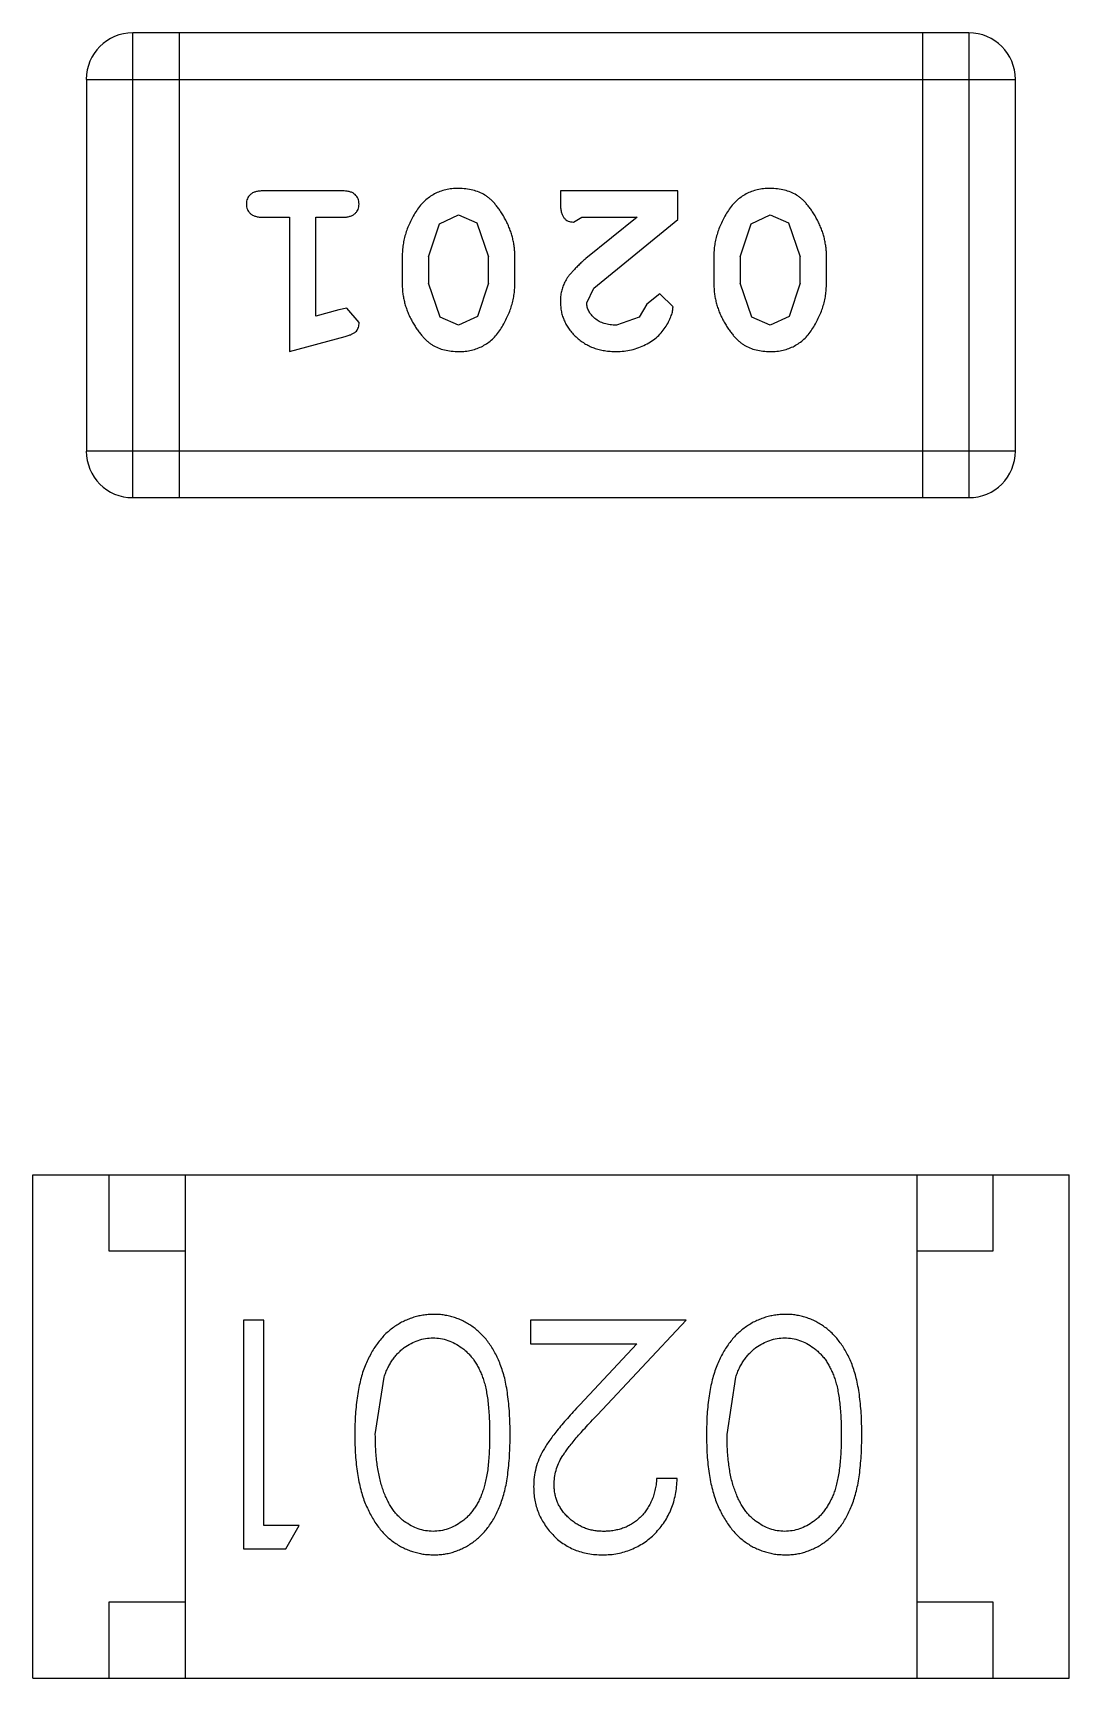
# Model space of a CAD drawing. Header units: millimetres. Extents: x -67 to 102, y -58 to 29.
# Drawn here: x 71.969 to 72.649, y -25.995 to -24.916 of the extents above; entities that cross this region are included whole.
import ezdxf

# ---------------------------------------------------------------- set-up
doc = ezdxf.new("R2010")
doc.units = ezdxf.units.MM
doc.header["$LTSCALE"] = 1.21
doc.header["$MEASUREMENT"] = 0
doc.layers.get('0').update_dxf_attribs({"linetype": 'CONTINUOUS'})

msp = doc.modelspace()

# ---------------------------------------------------------------- linework, layer by layer
at = {"color": 7, "linetype": 'Continuous'}
for p, q in [((72.5837, -24.9159), (72.035, -24.9159)), ((72.035, -25.2207), (72.035, -24.9159)), ((72.0655, -24.9159), (72.0655, -25.2207)), ((72.5532, -24.9159), (72.5532, -25.2207)), ((72.5837, -24.9159), (72.5837, -25.2207)), ((72.0046, -24.9464), (72.6142, -24.9464)), ((72.0046, -24.9464), (72.0046, -25.1903)), ((72.6142, -25.1903), (72.6142, -24.9464)), ((72.1725, -25.0196), (72.1206, -25.0196)), ((72.3927, -25.0196), (72.3157, -25.0196)), ((72.3157, -25.0196), (72.3157, -25.0274)), ((72.3927, -25.0384), (72.3927, -25.0196)), ((72.1206, -25.0369), (72.1379, -25.0369)), ((72.1379, -25.0369), (72.1379, -25.125)), ((72.1552, -25.0369), (72.1725, -25.0369)), ((72.1552, -25.1018), (72.1552, -25.0369)), ((72.2364, -25.0411), (72.2487, -25.0353)), ((72.2487, -25.0353), (72.2608, -25.0406)), ((72.3243, -25.04), (72.3298, -25.0369)), ((72.3298, -25.0369), (72.366, -25.0369)), ((72.366, -25.0369), (72.3324, -25.0639)), ((72.4409, -25.0411), (72.4532, -25.0353)), ((72.4532, -25.0353), (72.4653, -25.0406)), ((72.2291, -25.0629), (72.2364, -25.0411)), ((72.2608, -25.0406), (72.2685, -25.0629)), ((72.3377, -25.0834), (72.3927, -25.0384)), ((72.4336, -25.0629), (72.4409, -25.0411)), ((72.4653, -25.0406), (72.473, -25.0629)), ((72.2118, -25.0626), (72.2118, -25.0804)), ((72.2291, -25.0629), (72.2291, -25.0801)), ((72.2685, -25.0801), (72.2685, -25.0629)), ((72.2858, -25.0804), (72.2858, -25.0626)), ((72.4163, -25.0626), (72.4163, -25.0804)), ((72.4336, -25.0629), (72.4336, -25.0801)), ((72.473, -25.0801), (72.473, -25.0629)), ((72.4903, -25.0804), (72.4903, -25.0626)), ((72.2367, -25.1024), (72.2291, -25.0801)), ((72.2685, -25.0801), (72.2612, -25.1019)), ((72.4412, -25.1024), (72.4336, -25.0801)), ((72.473, -25.0801), (72.4657, -25.1019)), ((72.333, -25.0931), (72.3377, -25.0834)), ((72.3808, -25.0872), (72.3723, -25.0938)), ((72.3896, -25.0956), (72.3808, -25.0872)), ((72.1702, -25.0977), (72.1552, -25.1018)), ((72.1756, -25.0966), (72.1702, -25.0977)), ((72.1835, -25.1059), (72.1756, -25.0966)), ((72.2488, -25.1077), (72.2367, -25.1024)), ((72.2612, -25.1019), (72.2488, -25.1077)), ((72.3673, -25.1023), (72.3525, -25.1077)), ((72.3723, -25.0938), (72.3673, -25.1023)), ((72.4534, -25.1077), (72.4412, -25.1024)), ((72.4657, -25.1019), (72.4534, -25.1077)), ((72.1379, -25.125), (72.1745, -25.1151)), ((72.6142, -25.1903), (72.0046, -25.1903)), ((72.035, -25.2207), (72.5837, -25.2207)), ((71.9695, -25.6651), (72.6495, -25.6651)), ((71.9695, -25.9951), (71.9695, -25.6651)), ((72.0195, -25.7151), (72.0195, -25.6651)), ((72.0695, -25.6651), (72.0695, -25.9951)), ((72.5495, -25.6651), (72.5495, -25.9951)), ((72.5995, -25.6651), (72.5995, -25.7151)), ((72.6495, -25.9951), (72.6495, -25.6651)), ((72.0695, -25.7151), (72.0195, -25.7151)), ((72.5995, -25.7151), (72.5495, -25.7151)), ((72.1211, -25.7604), (72.1077, -25.7604)), ((72.1077, -25.7604), (72.1077, -25.9104)), ((72.1211, -25.895), (72.1211, -25.7604)), ((72.3981, -25.7604), (72.2961, -25.7604)), ((72.2961, -25.7604), (72.2961, -25.7758)), ((72.3399, -25.8225), (72.3981, -25.7604)), ((72.2961, -25.7758), (72.3659, -25.7758)), ((72.3659, -25.7758), (72.3284, -25.8159)), ((72.1942, -25.8354), (72.1999, -25.7977)), ((72.425, -25.8354), (72.4307, -25.7977)), ((72.3923, -25.8643), (72.3788, -25.8643)), ((72.1442, -25.895), (72.1211, -25.895)), ((72.1354, -25.9104), (72.1442, -25.895)), ((72.1077, -25.9104), (72.1354, -25.9104)), ((72.0195, -25.9451), (72.0695, -25.9451)), ((72.0195, -25.9951), (72.0195, -25.9451)), ((72.5495, -25.9451), (72.5995, -25.9451)), ((72.5995, -25.9451), (72.5995, -25.9951)), ((71.9695, -25.9951), (72.6495, -25.9951))]:
    msp.add_line(p, q, dxfattribs=at)
for centre, start, end in [((72.035, -24.9464), 90, 180), ((72.5837, -24.9464), 0, 90), ((72.035, -25.1903), 180, 270), ((72.5837, -25.1903), 270, 0)]:
    msp.add_arc(centre, 0.0305, start, end, dxfattribs=at)
for points, knots in [([(72.1206, -25.0196), (72.1197, -25.0196), (72.118, -25.0196), (72.1157, -25.0201), (72.1137, -25.0208), (72.1122, -25.0219), (72.111, -25.0232), (72.1102, -25.0247), (72.1097, -25.0264), (72.1096, -25.0276), (72.1096, -25.0282)], [0, 0, 0, 0, 0.169012, 0.317488, 0.445429, 0.560977, 0.67065, 0.776666, 0.88492, 1, 1, 1, 1]), ([(72.1835, -25.0282), (72.1835, -25.0276), (72.1834, -25.0264), (72.1829, -25.0247), (72.1821, -25.0232), (72.1809, -25.0219), (72.1794, -25.0208), (72.1774, -25.0201), (72.1751, -25.0196), (72.1734, -25.0196), (72.1725, -25.0196)], [0, 0, 0, 0, 0.115051, 0.223278, 0.329269, 0.437893, 0.554681, 0.682591, 0.83103, 1, 1, 1, 1]), ([(72.2487, -25.018), (72.2473, -25.018), (72.2445, -25.0181), (72.2404, -25.0188), (72.2365, -25.0199), (72.233, -25.0215), (72.2296, -25.0236), (72.2266, -25.0261), (72.2238, -25.029), (72.2213, -25.0324), (72.2191, -25.036), (72.2172, -25.0397), (72.2155, -25.0434), (72.2142, -25.0472), (72.2131, -25.051), (72.2124, -25.0548), (72.2119, -25.0587), (72.2119, -25.0613), (72.2118, -25.0626)], [0, 0, 0, 0, 0.067217, 0.131051, 0.19272, 0.252824, 0.312745, 0.373449, 0.436041, 0.501494, 0.567761, 0.632087, 0.695096, 0.757109, 0.817993, 0.878657, 0.939311, 1, 1, 1, 1]), ([(72.2858, -25.0626), (72.2857, -25.0615), (72.2857, -25.0594), (72.2854, -25.0562), (72.2849, -25.0531), (72.2842, -25.05), (72.2834, -25.047), (72.2822, -25.044), (72.281, -25.041), (72.2795, -25.0381), (72.2779, -25.0354), (72.2763, -25.0328), (72.2746, -25.0305), (72.273, -25.0284), (72.2713, -25.0266), (72.2696, -25.0249), (72.2679, -25.0235), (72.2655, -25.0219), (72.2623, -25.0203), (72.2581, -25.019), (72.2535, -25.0181), (72.2504, -25.018), (72.2487, -25.018)], [0, 0, 0, 0, 0.049886, 0.09882, 0.148132, 0.19689, 0.246038, 0.295176, 0.345305, 0.395692, 0.445312, 0.491875, 0.535813, 0.577009, 0.616081, 0.652689, 0.687585, 0.720206, 0.785062, 0.85223, 0.923759, 1, 1, 1, 1]), ([(72.4532, -25.018), (72.4518, -25.018), (72.449, -25.0181), (72.4449, -25.0188), (72.441, -25.0199), (72.4375, -25.0215), (72.4341, -25.0236), (72.4311, -25.0261), (72.4283, -25.029), (72.4258, -25.0324), (72.4236, -25.036), (72.4217, -25.0397), (72.42, -25.0434), (72.4187, -25.0472), (72.4176, -25.051), (72.4169, -25.0548), (72.4164, -25.0587), (72.4164, -25.0613), (72.4163, -25.0626)], [0, 0, 0, 0, 0.067217, 0.131051, 0.19272, 0.252824, 0.312745, 0.373449, 0.436041, 0.501494, 0.567761, 0.632087, 0.695096, 0.757109, 0.817993, 0.878657, 0.939311, 1, 1, 1, 1]), ([(72.4903, -25.0626), (72.4903, -25.0615), (72.4902, -25.0594), (72.4899, -25.0562), (72.4894, -25.0531), (72.4887, -25.05), (72.4879, -25.047), (72.4867, -25.044), (72.4855, -25.041), (72.484, -25.0381), (72.4824, -25.0354), (72.4808, -25.0328), (72.4791, -25.0305), (72.4775, -25.0284), (72.4758, -25.0266), (72.4741, -25.0249), (72.4724, -25.0235), (72.47, -25.0219), (72.4668, -25.0203), (72.4626, -25.019), (72.4581, -25.0181), (72.4549, -25.018), (72.4532, -25.018)], [0, 0, 0, 0, 0.049886, 0.09882, 0.148132, 0.19689, 0.246038, 0.295176, 0.345305, 0.395692, 0.445312, 0.491875, 0.535813, 0.577009, 0.616081, 0.652689, 0.687585, 0.720206, 0.785062, 0.85223, 0.923759, 1, 1, 1, 1]), ([(72.1096, -25.0282), (72.1096, -25.0288), (72.1097, -25.03), (72.1102, -25.0317), (72.111, -25.0332), (72.1122, -25.0345), (72.1137, -25.0356), (72.1157, -25.0363), (72.118, -25.0368), (72.1197, -25.0368), (72.1206, -25.0369)], [0, 0, 0, 0, 0.11517, 0.223509, 0.328254, 0.438012, 0.553651, 0.682263, 0.830856, 1, 1, 1, 1]), ([(72.1725, -25.0369), (72.1734, -25.0368), (72.1751, -25.0368), (72.1774, -25.0363), (72.1794, -25.0356), (72.1809, -25.0345), (72.1821, -25.0332), (72.1829, -25.0317), (72.1834, -25.03), (72.1835, -25.0288), (72.1835, -25.0282)], [0, 0, 0, 0, 0.169102, 0.317658, 0.446239, 0.563118, 0.671828, 0.776546, 0.884858, 1, 1, 1, 1]), ([(72.3157, -25.0274), (72.3157, -25.0285), (72.3157, -25.0305), (72.3162, -25.0332), (72.3168, -25.0354), (72.3179, -25.0372), (72.3192, -25.0385), (72.3207, -25.0394), (72.3224, -25.0399), (72.3237, -25.04), (72.3243, -25.04)], [0, 0, 0, 0, 0.1844, 0.34094, 0.473574, 0.586824, 0.690029, 0.789175, 0.890445, 1, 1, 1, 1]), ([(72.3324, -25.0639), (72.3315, -25.0647), (72.3298, -25.0662), (72.3275, -25.0684), (72.3254, -25.0705), (72.3235, -25.0725), (72.3219, -25.0744), (72.3205, -25.0761), (72.3194, -25.0778), (72.3183, -25.0798), (72.3172, -25.0824), (72.3163, -25.0855), (72.3157, -25.0888), (72.3157, -25.0911), (72.3157, -25.0922)], [0, 0, 0, 0, 0.103002, 0.197728, 0.285279, 0.365235, 0.437224, 0.502446, 0.560545, 0.611446, 0.707576, 0.80349, 0.900532, 1, 1, 1, 1]), ([(72.2118, -25.0804), (72.2118, -25.0814), (72.2119, -25.0836), (72.2122, -25.0868), (72.2127, -25.0899), (72.2134, -25.093), (72.2143, -25.096), (72.2154, -25.0991), (72.2167, -25.102), (72.2182, -25.1049), (72.2198, -25.1076), (72.2214, -25.1102), (72.2231, -25.1125), (72.2248, -25.1146), (72.2265, -25.1165), (72.2282, -25.1181), (72.2299, -25.1195), (72.2323, -25.1211), (72.2355, -25.1227), (72.2396, -25.124), (72.2442, -25.1248), (72.2473, -25.1249), (72.249, -25.125)], [0, 0, 0, 0, 0.049855, 0.099516, 0.148482, 0.19758, 0.246804, 0.296268, 0.346517, 0.397047, 0.446826, 0.49336, 0.537801, 0.579207, 0.617974, 0.654833, 0.689171, 0.722088, 0.786392, 0.853518, 0.924186, 1, 1, 1, 1]), ([(72.249, -25.125), (72.2504, -25.1249), (72.2532, -25.1249), (72.2573, -25.1241), (72.2611, -25.123), (72.2647, -25.1214), (72.268, -25.1194), (72.2711, -25.1169), (72.2738, -25.1139), (72.2763, -25.1105), (72.2785, -25.1069), (72.2804, -25.1032), (72.2821, -25.0995), (72.2834, -25.0958), (72.2845, -25.092), (72.2852, -25.0881), (72.2857, -25.0843), (72.2857, -25.0817), (72.2858, -25.0804)], [0, 0, 0, 0, 0.06692, 0.130834, 0.19258, 0.252759, 0.312631, 0.373411, 0.436359, 0.501894, 0.568244, 0.632472, 0.69556, 0.757163, 0.818592, 0.878885, 0.939235, 1, 1, 1, 1]), ([(72.4163, -25.0804), (72.4164, -25.0814), (72.4164, -25.0836), (72.4167, -25.0868), (72.4172, -25.0899), (72.4179, -25.093), (72.4188, -25.096), (72.4199, -25.0991), (72.4212, -25.102), (72.4227, -25.1049), (72.4243, -25.1076), (72.4259, -25.1102), (72.4276, -25.1125), (72.4293, -25.1146), (72.431, -25.1165), (72.4327, -25.1181), (72.4344, -25.1195), (72.4368, -25.1211), (72.44, -25.1227), (72.4441, -25.124), (72.4487, -25.1248), (72.4518, -25.1249), (72.4535, -25.125)], [0, 0, 0, 0, 0.049855, 0.099516, 0.148482, 0.19758, 0.246804, 0.296268, 0.346517, 0.397047, 0.446826, 0.49336, 0.537801, 0.579207, 0.617974, 0.654833, 0.689171, 0.722088, 0.786392, 0.853518, 0.924186, 1, 1, 1, 1]), ([(72.4535, -25.125), (72.4549, -25.1249), (72.4577, -25.1249), (72.4618, -25.1241), (72.4656, -25.123), (72.4692, -25.1214), (72.4725, -25.1194), (72.4756, -25.1169), (72.4784, -25.1139), (72.4808, -25.1105), (72.483, -25.1069), (72.4849, -25.1032), (72.4866, -25.0995), (72.4879, -25.0958), (72.489, -25.092), (72.4897, -25.0881), (72.4902, -25.0843), (72.4902, -25.0817), (72.4903, -25.0804)], [0, 0, 0, 0, 0.06692, 0.130834, 0.19258, 0.252759, 0.312631, 0.373411, 0.436359, 0.501894, 0.568244, 0.632472, 0.69556, 0.757163, 0.818592, 0.878885, 0.939235, 1, 1, 1, 1]), ([(72.3157, -25.0922), (72.3157, -25.0933), (72.3158, -25.0955), (72.3162, -25.0988), (72.3171, -25.1019), (72.3182, -25.1048), (72.3196, -25.1077), (72.3214, -25.1104), (72.3235, -25.113), (72.3259, -25.1154), (72.3286, -25.1177), (72.3314, -25.1196), (72.3345, -25.1213), (72.3377, -25.1227), (72.3411, -25.1237), (72.3447, -25.1244), (72.3484, -25.1249), (72.351, -25.1249), (72.3523, -25.125)], [0, 0, 0, 0, 0.060981, 0.120256, 0.178148, 0.236115, 0.293993, 0.352864, 0.413358, 0.476056, 0.539296, 0.602396, 0.665116, 0.728325, 0.792919, 0.859317, 0.928302, 1, 1, 1, 1]), ([(72.3525, -25.1077), (72.351, -25.1076), (72.3484, -25.1075), (72.3445, -25.1067), (72.3412, -25.1053), (72.3383, -25.1034), (72.336, -25.1011), (72.3342, -25.0986), (72.3332, -25.0959), (72.333, -25.0941), (72.333, -25.0931)], [0, 0, 0, 0, 0.156344, 0.299348, 0.4327, 0.561, 0.682299, 0.791883, 0.89611, 1, 1, 1, 1]), ([(72.3523, -25.125), (72.354, -25.1249), (72.3574, -25.1248), (72.3623, -25.1239), (72.3671, -25.1225), (72.3716, -25.1205), (72.3757, -25.1181), (72.3794, -25.1152), (72.3825, -25.112), (72.385, -25.1084), (72.387, -25.1048), (72.3884, -25.1015), (72.3894, -25.0985), (72.3895, -25.0965), (72.3896, -25.0956)], [0, 0, 0, 0, 0.098286, 0.193983, 0.289056, 0.384352, 0.477435, 0.566197, 0.652355, 0.737986, 0.818188, 0.887401, 0.94802, 1, 1, 1, 1]), ([(72.1745, -25.1151), (72.1753, -25.1148), (72.1769, -25.1144), (72.179, -25.1135), (72.1806, -25.1126), (72.1818, -25.1116), (72.1826, -25.1104), (72.1831, -25.1091), (72.1835, -25.1075), (72.1835, -25.1065), (72.1835, -25.1059)], [0, 0, 0, 0, 0.187321, 0.344927, 0.475328, 0.579604, 0.674244, 0.773631, 0.882025, 1, 1, 1, 1]), ([(72.2325, -25.7566), (72.2313, -25.7566), (72.229, -25.7566), (72.2254, -25.7571), (72.222, -25.7577), (72.2187, -25.7587), (72.2154, -25.7599), (72.2122, -25.7613), (72.2091, -25.7631), (72.2061, -25.7651), (72.2032, -25.7673), (72.2005, -25.7698), (72.1979, -25.7726), (72.1955, -25.7757), (72.1932, -25.779), (72.1912, -25.7825), (72.1892, -25.7863), (72.1874, -25.7904), (72.1858, -25.7948), (72.1845, -25.7995), (72.1833, -25.8046), (72.1824, -25.8101), (72.1817, -25.8159), (72.1811, -25.8221), (72.1808, -25.8286), (72.1808, -25.8331), (72.1808, -25.8354)], [0, 0, 0, 0, 0.033824, 0.067298, 0.10028, 0.133019, 0.165736, 0.198792, 0.232372, 0.266409, 0.301016, 0.336196, 0.371972, 0.408574, 0.446394, 0.485225, 0.525372, 0.567224, 0.611081, 0.65775, 0.70702, 0.759235, 0.814484, 0.873227, 0.934937, 1, 1, 1, 1]), ([(72.2827, -25.8354), (72.2827, -25.833), (72.2826, -25.8283), (72.2823, -25.8216), (72.2818, -25.8152), (72.2811, -25.8093), (72.2802, -25.8037), (72.2792, -25.7986), (72.2778, -25.7939), (72.2763, -25.7895), (72.2746, -25.7855), (72.2728, -25.7818), (72.2708, -25.7783), (72.2686, -25.7751), (72.2663, -25.7722), (72.2638, -25.7694), (72.2611, -25.767), (72.2584, -25.7648), (72.2554, -25.7629), (72.2524, -25.7612), (72.2493, -25.7597), (72.2461, -25.7586), (72.2429, -25.7577), (72.2395, -25.757), (72.236, -25.7566), (72.2337, -25.7566), (72.2325, -25.7566)], [0, 0, 0, 0, 0.068113, 0.132564, 0.193427, 0.250218, 0.303569, 0.353576, 0.400235, 0.443586, 0.484619, 0.524292, 0.56238, 0.599049, 0.63494, 0.669782, 0.704009, 0.737842, 0.771098, 0.803896, 0.836415, 0.868639, 0.900715, 0.933378, 0.966213, 1, 1, 1, 1]), ([(72.4633, -25.7566), (72.4621, -25.7566), (72.4597, -25.7566), (72.4562, -25.7571), (72.4528, -25.7577), (72.4494, -25.7587), (72.4462, -25.7599), (72.443, -25.7613), (72.4399, -25.7631), (72.4369, -25.7651), (72.434, -25.7673), (72.4313, -25.7698), (72.4286, -25.7726), (72.4262, -25.7757), (72.424, -25.779), (72.4219, -25.7825), (72.42, -25.7863), (72.4182, -25.7904), (72.4166, -25.7948), (72.4153, -25.7995), (72.4141, -25.8046), (72.4131, -25.8101), (72.4124, -25.8159), (72.4119, -25.8221), (72.4116, -25.8286), (72.4116, -25.8331), (72.4115, -25.8354)], [0, 0, 0, 0, 0.033824, 0.067298, 0.10028, 0.133019, 0.165736, 0.198792, 0.232372, 0.266409, 0.301016, 0.336196, 0.371972, 0.408574, 0.446394, 0.485225, 0.525372, 0.567224, 0.611081, 0.65775, 0.70702, 0.759235, 0.814484, 0.873227, 0.934937, 1, 1, 1, 1]), ([(72.5134, -25.8354), (72.5134, -25.833), (72.5134, -25.8283), (72.5131, -25.8216), (72.5126, -25.8152), (72.5119, -25.8093), (72.511, -25.8037), (72.5099, -25.7986), (72.5086, -25.7939), (72.5071, -25.7895), (72.5054, -25.7855), (72.5035, -25.7818), (72.5015, -25.7783), (72.4993, -25.7751), (72.497, -25.7722), (72.4946, -25.7694), (72.4919, -25.767), (72.4891, -25.7648), (72.4862, -25.7629), (72.4832, -25.7612), (72.4801, -25.7597), (72.4769, -25.7586), (72.4736, -25.7577), (72.4703, -25.757), (72.4668, -25.7566), (72.4645, -25.7566), (72.4633, -25.7566)], [0, 0, 0, 0, 0.068113, 0.132564, 0.193427, 0.250218, 0.303569, 0.353576, 0.400235, 0.443586, 0.484619, 0.524292, 0.56238, 0.599049, 0.63494, 0.669782, 0.704009, 0.737842, 0.771098, 0.803896, 0.836415, 0.868639, 0.900715, 0.933378, 0.966213, 1, 1, 1, 1]), ([(72.1999, -25.7977), (72.2003, -25.7967), (72.201, -25.7946), (72.2024, -25.7917), (72.2038, -25.789), (72.2054, -25.7864), (72.2072, -25.7841), (72.209, -25.782), (72.211, -25.7801), (72.2139, -25.7778), (72.2175, -25.7755), (72.2222, -25.7735), (72.2271, -25.7722), (72.2304, -25.772), (72.2321, -25.772)], [0, 0, 0, 0, 0.075949, 0.148549, 0.218996, 0.286119, 0.351826, 0.416074, 0.478265, 0.540325, 0.660405, 0.774606, 0.887187, 1, 1, 1, 1]), ([(72.2321, -25.772), (72.2337, -25.772), (72.237, -25.7722), (72.2419, -25.7735), (72.2466, -25.7756), (72.2504, -25.778), (72.2533, -25.7803), (72.2553, -25.7822), (72.2572, -25.7843), (72.259, -25.7866), (72.2606, -25.7892), (72.2621, -25.7919), (72.2634, -25.7948), (72.2647, -25.7979), (72.2658, -25.8013), (72.2667, -25.8051), (72.2675, -25.8092), (72.2681, -25.8137), (72.2686, -25.8186), (72.2689, -25.8239), (72.2692, -25.8295), (72.2692, -25.8334), (72.2692, -25.8354)], [0, 0, 0, 0, 0.060034, 0.120278, 0.182348, 0.247919, 0.281641, 0.315701, 0.350322, 0.385703, 0.421819, 0.459196, 0.497866, 0.538301, 0.58121, 0.628183, 0.679403, 0.734699, 0.794074, 0.858416, 0.927049, 1, 1, 1, 1]), ([(72.4307, -25.7977), (72.4311, -25.7967), (72.4318, -25.7946), (72.4331, -25.7917), (72.4346, -25.789), (72.4362, -25.7864), (72.438, -25.7841), (72.4398, -25.782), (72.4418, -25.7801), (72.4446, -25.7778), (72.4483, -25.7755), (72.453, -25.7735), (72.4579, -25.7722), (72.4612, -25.772), (72.4628, -25.772)], [0, 0, 0, 0, 0.075949, 0.148549, 0.218996, 0.286119, 0.351826, 0.416074, 0.478265, 0.540325, 0.660405, 0.774606, 0.887187, 1, 1, 1, 1]), ([(72.4628, -25.772), (72.4645, -25.772), (72.4678, -25.7722), (72.4727, -25.7735), (72.4774, -25.7756), (72.4812, -25.778), (72.484, -25.7803), (72.4861, -25.7822), (72.488, -25.7843), (72.4898, -25.7866), (72.4914, -25.7892), (72.4928, -25.7919), (72.4942, -25.7948), (72.4954, -25.7979), (72.4965, -25.8013), (72.4975, -25.8051), (72.4982, -25.8092), (72.4989, -25.8137), (72.4994, -25.8186), (72.4997, -25.8239), (72.5, -25.8295), (72.5, -25.8334), (72.5, -25.8354)], [0, 0, 0, 0, 0.060034, 0.120278, 0.182348, 0.247919, 0.281641, 0.315701, 0.350322, 0.385703, 0.421819, 0.459196, 0.497866, 0.538301, 0.58121, 0.628183, 0.679403, 0.734699, 0.794074, 0.858416, 0.927049, 1, 1, 1, 1]), ([(72.3284, -25.8159), (72.327, -25.8174), (72.3242, -25.8204), (72.3203, -25.8247), (72.3167, -25.8289), (72.3135, -25.8327), (72.3106, -25.8364), (72.3082, -25.8397), (72.3061, -25.8429), (72.3037, -25.8467), (72.3014, -25.8515), (72.2995, -25.8574), (72.2983, -25.8634), (72.2981, -25.8676), (72.2981, -25.8697)], [0, 0, 0, 0, 0.09953, 0.192079, 0.277712, 0.357454, 0.429648, 0.495771, 0.555538, 0.608657, 0.707578, 0.804328, 0.901298, 1, 1, 1, 1]), ([(72.3115, -25.8685), (72.3116, -25.8668), (72.3117, -25.8636), (72.3127, -25.8588), (72.3144, -25.8542), (72.3164, -25.8504), (72.3185, -25.8473), (72.3204, -25.8446), (72.3227, -25.8416), (72.3254, -25.8384), (72.3284, -25.8348), (72.3319, -25.831), (72.3358, -25.8268), (72.3385, -25.824), (72.3399, -25.8225)], [0, 0, 0, 0, 0.088014, 0.174976, 0.2638, 0.355443, 0.406413, 0.465519, 0.533076, 0.609353, 0.693899, 0.787171, 0.889197, 1, 1, 1, 1]), ([(72.1808, -25.8354), (72.1808, -25.8377), (72.1808, -25.8422), (72.1811, -25.8487), (72.1817, -25.8549), (72.1824, -25.8608), (72.1834, -25.8662), (72.1845, -25.8714), (72.1859, -25.8761), (72.1875, -25.8805), (72.1894, -25.8846), (72.1913, -25.8885), (72.1934, -25.892), (72.1956, -25.8953), (72.198, -25.8984), (72.2006, -25.9011), (72.2033, -25.9037), (72.2062, -25.9059), (72.2092, -25.9079), (72.2123, -25.9096), (72.2154, -25.911), (72.2187, -25.9122), (72.222, -25.9131), (72.2255, -25.9138), (72.229, -25.9142), (72.2313, -25.9142), (72.2325, -25.9143)], [0, 0, 0, 0, 0.065278, 0.127205, 0.186168, 0.241675, 0.294115, 0.343609, 0.390387, 0.434463, 0.476646, 0.517002, 0.555936, 0.593716, 0.630057, 0.665601, 0.700745, 0.734917, 0.768681, 0.802087, 0.834849, 0.867433, 0.900138, 0.932806, 0.966212, 1, 1, 1, 1]), ([(72.2321, -25.8989), (72.2304, -25.8988), (72.2272, -25.8986), (72.2223, -25.8974), (72.2176, -25.8952), (72.2139, -25.8929), (72.211, -25.8906), (72.209, -25.8886), (72.207, -25.8864), (72.2052, -25.8839), (72.2035, -25.8812), (72.202, -25.8782), (72.2005, -25.8751), (72.1992, -25.8716), (72.1981, -25.868), (72.197, -25.8641), (72.1962, -25.8599), (72.1954, -25.8555), (72.1949, -25.8508), (72.1945, -25.8459), (72.1943, -25.8408), (72.1942, -25.8372), (72.1942, -25.8354)], [0, 0, 0, 0, 0.059689, 0.119507, 0.181075, 0.246162, 0.279894, 0.314468, 0.350403, 0.387474, 0.426147, 0.466624, 0.508745, 0.553328, 0.600058, 0.649177, 0.700552, 0.754894, 0.811825, 0.871514, 0.934319, 1, 1, 1, 1]), ([(72.2692, -25.8354), (72.2692, -25.8374), (72.2692, -25.8413), (72.2689, -25.847), (72.2686, -25.8523), (72.2681, -25.8572), (72.2675, -25.8617), (72.2666, -25.8659), (72.2657, -25.8696), (72.2646, -25.873), (72.2634, -25.8761), (72.2621, -25.879), (72.2606, -25.8817), (72.2589, -25.8842), (72.2572, -25.8866), (72.2553, -25.8887), (72.2533, -25.8907), (72.2504, -25.8929), (72.2467, -25.8953), (72.242, -25.8974), (72.2371, -25.8986), (72.2337, -25.8988), (72.2321, -25.8989)], [0, 0, 0, 0, 0.073302, 0.142286, 0.206253, 0.266017, 0.321612, 0.372532, 0.419497, 0.462398, 0.502825, 0.541489, 0.579034, 0.615143, 0.650298, 0.684912, 0.718701, 0.752189, 0.817245, 0.879117, 0.939613, 1, 1, 1, 1]), ([(72.2325, -25.9143), (72.2337, -25.9143), (72.236, -25.9142), (72.2395, -25.9138), (72.2429, -25.9132), (72.2462, -25.9122), (72.2494, -25.911), (72.2525, -25.9096), (72.2555, -25.9079), (72.2585, -25.9059), (72.2613, -25.9037), (72.264, -25.9013), (72.2664, -25.8985), (72.2687, -25.8956), (72.2709, -25.8924), (72.2729, -25.8889), (72.2747, -25.8852), (72.2764, -25.8812), (72.2779, -25.8769), (72.2792, -25.8722), (72.2803, -25.8671), (72.2811, -25.8616), (72.2818, -25.8556), (72.2823, -25.8492), (72.2826, -25.8424), (72.2827, -25.8378), (72.2827, -25.8354)], [0, 0, 0, 0, 0.033742, 0.066533, 0.099153, 0.13154, 0.164087, 0.196563, 0.229707, 0.263315, 0.297504, 0.331686, 0.366482, 0.4021, 0.438958, 0.476748, 0.515985, 0.556589, 0.599519, 0.645765, 0.695487, 0.748721, 0.805687, 0.866754, 0.931405, 1, 1, 1, 1]), ([(72.4115, -25.8354), (72.4116, -25.8377), (72.4116, -25.8422), (72.4119, -25.8487), (72.4124, -25.8549), (72.4132, -25.8608), (72.4141, -25.8662), (72.4153, -25.8714), (72.4167, -25.8761), (72.4183, -25.8805), (72.4201, -25.8846), (72.422, -25.8885), (72.4242, -25.892), (72.4264, -25.8953), (72.4288, -25.8984), (72.4314, -25.9011), (72.4341, -25.9037), (72.437, -25.9059), (72.4399, -25.9079), (72.443, -25.9096), (72.4462, -25.911), (72.4495, -25.9122), (72.4528, -25.9131), (72.4562, -25.9138), (72.4597, -25.9142), (72.4621, -25.9142), (72.4633, -25.9143)], [0, 0, 0, 0, 0.065278, 0.127205, 0.186168, 0.241675, 0.294115, 0.343609, 0.390387, 0.434463, 0.476646, 0.517002, 0.555936, 0.593716, 0.630057, 0.665601, 0.700745, 0.734917, 0.768681, 0.802087, 0.834849, 0.867433, 0.900138, 0.932806, 0.966212, 1, 1, 1, 1]), ([(72.4628, -25.8989), (72.4612, -25.8988), (72.4579, -25.8986), (72.4531, -25.8974), (72.4484, -25.8952), (72.4447, -25.8929), (72.4418, -25.8906), (72.4397, -25.8886), (72.4378, -25.8864), (72.436, -25.8839), (72.4343, -25.8812), (72.4327, -25.8782), (72.4313, -25.8751), (72.43, -25.8716), (72.4288, -25.868), (72.4277, -25.8641), (72.4269, -25.8599), (72.4262, -25.8555), (72.4257, -25.8508), (72.4252, -25.8459), (72.4251, -25.8408), (72.425, -25.8372), (72.425, -25.8354)], [0, 0, 0, 0, 0.059689, 0.119507, 0.181075, 0.246162, 0.279894, 0.314468, 0.350403, 0.387474, 0.426147, 0.466624, 0.508745, 0.553328, 0.600058, 0.649177, 0.700552, 0.754894, 0.811825, 0.871514, 0.934319, 1, 1, 1, 1]), ([(72.5, -25.8354), (72.5, -25.8374), (72.5, -25.8413), (72.4997, -25.847), (72.4994, -25.8523), (72.4988, -25.8572), (72.4983, -25.8617), (72.4974, -25.8659), (72.4965, -25.8696), (72.4954, -25.873), (72.4942, -25.8761), (72.4928, -25.879), (72.4913, -25.8817), (72.4897, -25.8842), (72.4879, -25.8866), (72.4861, -25.8887), (72.484, -25.8907), (72.4812, -25.8929), (72.4774, -25.8953), (72.4727, -25.8974), (72.4678, -25.8986), (72.4645, -25.8988), (72.4628, -25.8989)], [0, 0, 0, 0, 0.073302, 0.142286, 0.206253, 0.266017, 0.321612, 0.372532, 0.419497, 0.462398, 0.502825, 0.541489, 0.579034, 0.615143, 0.650298, 0.684912, 0.718701, 0.752189, 0.817245, 0.879117, 0.939613, 1, 1, 1, 1]), ([(72.4633, -25.9143), (72.4645, -25.9143), (72.4668, -25.9142), (72.4703, -25.9138), (72.4736, -25.9132), (72.4769, -25.9122), (72.4801, -25.911), (72.4833, -25.9096), (72.4863, -25.9079), (72.4892, -25.9059), (72.492, -25.9037), (72.4947, -25.9013), (72.4972, -25.8985), (72.4995, -25.8956), (72.5017, -25.8924), (72.5037, -25.8889), (72.5055, -25.8852), (72.5072, -25.8812), (72.5087, -25.8769), (72.5099, -25.8722), (72.5111, -25.8671), (72.5119, -25.8616), (72.5126, -25.8556), (72.5131, -25.8492), (72.5134, -25.8424), (72.5134, -25.8378), (72.5134, -25.8354)], [0, 0, 0, 0, 0.033742, 0.066533, 0.099153, 0.13154, 0.164087, 0.196563, 0.229707, 0.263315, 0.297504, 0.331686, 0.366482, 0.4021, 0.438958, 0.476748, 0.515985, 0.556589, 0.599519, 0.645765, 0.695487, 0.748721, 0.805687, 0.866754, 0.931405, 1, 1, 1, 1]), ([(72.3441, -25.8989), (72.3429, -25.8989), (72.3407, -25.8988), (72.3375, -25.8984), (72.3344, -25.8977), (72.3314, -25.8967), (72.3286, -25.8954), (72.3259, -25.8939), (72.3233, -25.892), (72.3209, -25.8899), (72.3187, -25.8877), (72.3168, -25.8852), (72.3152, -25.8827), (72.3138, -25.8801), (72.3128, -25.8773), (72.3121, -25.8745), (72.3116, -25.8715), (72.3116, -25.8695), (72.3115, -25.8685)], [0, 0, 0, 0, 0.068027, 0.133505, 0.19695, 0.26027, 0.322741, 0.384982, 0.448465, 0.513424, 0.578224, 0.640011, 0.700094, 0.760067, 0.819012, 0.877878, 0.938035, 1, 1, 1, 1]), ([(72.3434, -25.9143), (72.345, -25.9142), (72.3483, -25.9142), (72.3532, -25.9135), (72.3578, -25.9124), (72.3622, -25.9108), (72.3664, -25.9088), (72.3705, -25.9064), (72.3743, -25.9036), (72.3778, -25.9003), (72.3811, -25.8966), (72.384, -25.8927), (72.3864, -25.8886), (72.3884, -25.8842), (72.3901, -25.8796), (72.3912, -25.8747), (72.392, -25.8696), (72.3922, -25.8661), (72.3923, -25.8643)], [0, 0, 0, 0, 0.06445, 0.126725, 0.187421, 0.247417, 0.306749, 0.366595, 0.427749, 0.490235, 0.553031, 0.614805, 0.676505, 0.738096, 0.801021, 0.864897, 0.931209, 1, 1, 1, 1]), ([(72.3788, -25.8643), (72.3787, -25.8656), (72.3785, -25.8682), (72.3777, -25.872), (72.3768, -25.8755), (72.3755, -25.8789), (72.374, -25.8819), (72.3723, -25.8848), (72.3703, -25.8874), (72.368, -25.8898), (72.3656, -25.8919), (72.3629, -25.8938), (72.3602, -25.8954), (72.3572, -25.8967), (72.3542, -25.8976), (72.3509, -25.8984), (72.3475, -25.8988), (72.3452, -25.8989), (72.3441, -25.8989)], [0, 0, 0, 0, 0.073648, 0.143686, 0.210962, 0.275557, 0.338064, 0.399311, 0.4594, 0.51934, 0.579024, 0.637809, 0.695959, 0.754122, 0.813113, 0.873453, 0.935561, 1, 1, 1, 1]), ([(72.2981, -25.8697), (72.2981, -25.8712), (72.2982, -25.8741), (72.2988, -25.8784), (72.2998, -25.8825), (72.3011, -25.8866), (72.3029, -25.8904), (72.3051, -25.8941), (72.3076, -25.8977), (72.3106, -25.901), (72.3137, -25.9042), (72.3173, -25.9068), (72.321, -25.9091), (72.325, -25.9111), (72.3293, -25.9125), (72.3338, -25.9135), (72.3385, -25.9142), (72.3417, -25.9142), (72.3434, -25.9143)], [0, 0, 0, 0, 0.06271, 0.123347, 0.183401, 0.242828, 0.302097, 0.36242, 0.423725, 0.487032, 0.550491, 0.612709, 0.674265, 0.73617, 0.799211, 0.863483, 0.930525, 1, 1, 1, 1])]:
    msp.add_open_spline(points, degree=3, knots=knots, dxfattribs=at)

doc.saveas('drawing.dxf')
